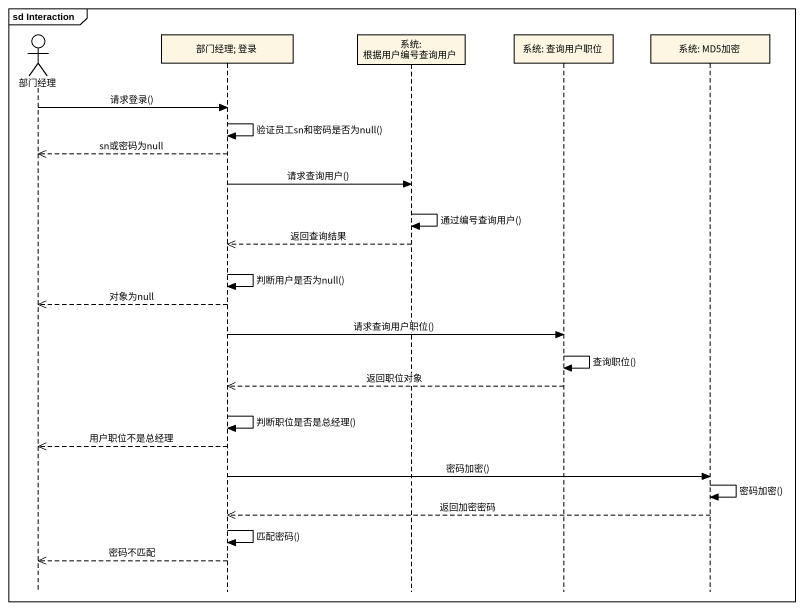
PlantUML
@startuml
mainframe sd Interaction
hide footbox
actor 部门经理
participant "部门经理; 登录" as 部门经理_登录
participant "系统: 根据用户编号查询用户" as 系统_根据用户编号查询用户
participant "系统: 查询用户职位" as 系统_查询用户职位
participant "系统: MD5加密" as 系统_MD5加密

部门经理 -> 部门经理_登录 : 请求登录()
部门经理_登录 -> 部门经理_登录 : 验证员工sn和密码是否为null()
部门经理_登录 -->> 部门经理 : sn或密码为null
部门经理_登录 -> 系统_根据用户编号查询用户 : 请求查询用户()
系统_根据用户编号查询用户 -> 系统_根据用户编号查询用户 : 通过编号查询用户()
系统_根据用户编号查询用户 -->> 部门经理_登录 : 返回查询结果
部门经理_登录 -> 部门经理_登录 : 判断用户是否为null()
部门经理_登录 -->> 部门经理 : 对象为null
部门经理_登录 -> 系统_查询用户职位 : 请求查询用户职位()
系统_查询用户职位 -> 系统_查询用户职位 : 查询职位()
系统_查询用户职位 -->> 部门经理_登录 : 返回职位对象
部门经理_登录 -> 部门经理_登录 : 判断职位是否是总经理()
部门经理_登录 -->> 部门经理 : 用户职位不是总经理
部门经理_登录 -> 系统_MD5加密 : 密码加密()
系统_MD5加密 -> 系统_MD5加密 : 密码加密()
系统_MD5加密 -->> 部门经理_登录 : 返回加密密码
部门经理_登录 -> 部门经理_登录 : 匹配密码()
部门经理_登录 -->> 部门经理 : 密码不匹配
@enduml
